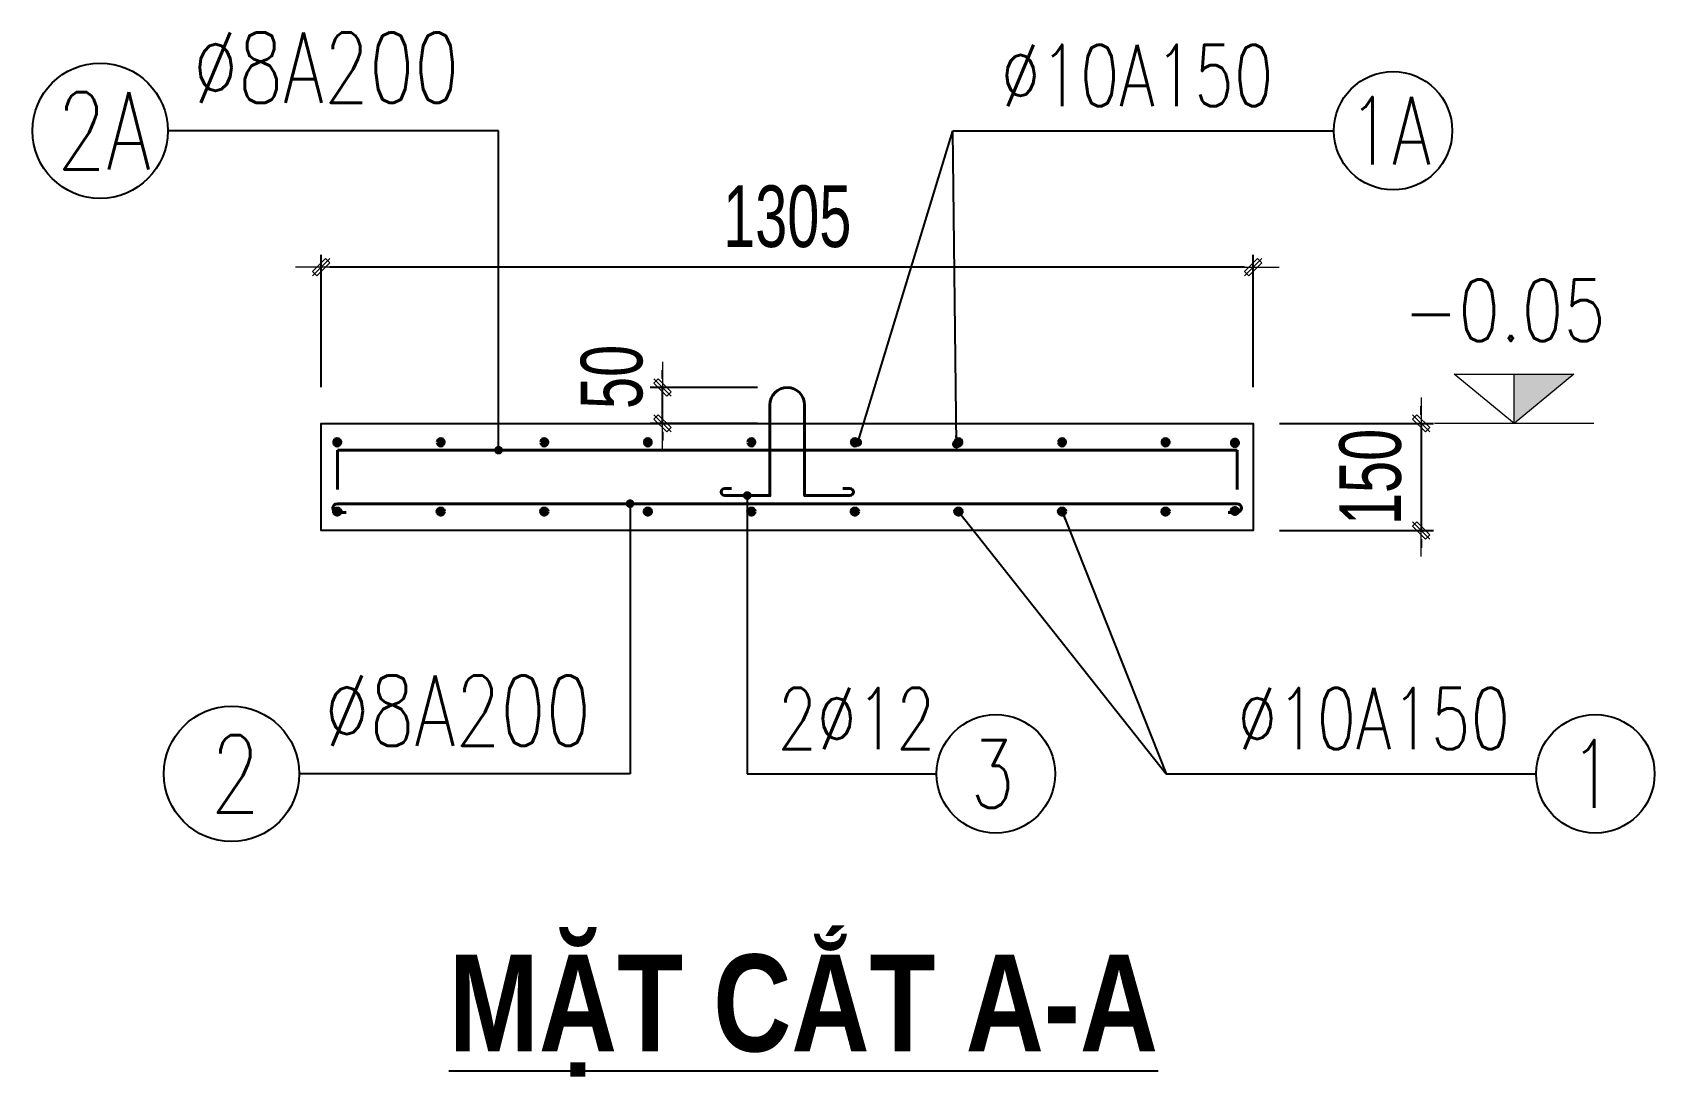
# Model space of a CAD drawing. Header units: millimetres. Extents: x -178395 to 493851, y -561170 to -280028.
# Drawn here: x 62763 to 71849, y -474435 to -468589 of the extents above; entities that cross this region are included whole.
import ezdxf
from ezdxf.enums import TextEntityAlignment as Align

# ---------------------------------------------------------------- set-up
doc = ezdxf.new("R2010")
doc.units = ezdxf.units.MM
doc.header["$MEASUREMENT"] = 0
doc.header["$PDMODE"] = 32
doc.layers.get('Defpoints').update_dxf_attribs({"color": 1})
for name, color, linetype, lineweight in [('Dim', 252, 'Continuous', 13), ('LC Dim', 8, 'Continuous', 18), ('LC Net dam2', 6, 'Continuous', 40), ('LC Net dam3', 1, 'Continuous', 60), ('LC Net thay', 63, 'Continuous', 25), ('LC Text1', 3, 'Continuous', 20), ('LC Text2', 7, 'Continuous', 25)]:
    doc.layers.add(name, color=color, linetype=linetype, lineweight=lineweight)
doc.styles.add('HOATBIF', font='hoatbif.shx', dxfattribs={"width": 0.7})
doc.styles.add('LC 1', font='VHAVANB.TTF')
doc.styles.add('LC 3', font='vnsimli.shx', dxfattribs={"width": 0.75})
doc.styles.add('LC3', font='VHARIALB.TTF', dxfattribs={"width": 0.8})
doc.styles.add('T1', font='Vnsimli.shx', dxfattribs={"width": 0.8})
doc.dimstyles.new('1-170', dxfattribs={"dimscale": 138, "dimtxt": 2.5, "dimasz": 0.35, "dimexe": 0.5, "dimexo": 0, "dimgap": 0.8, "dimtad": 1, "dimdec": 0, "dimzin": 0, "dimdsep": 46, "dimtxsty": 'HOATBIF', "dimblk1": 'DOT', "dimblk2": 'DOT', "dimsah": 1, "dimcen": -1, "dimdle": 1, "dimclrd": 256, "dimclre": 256, "dimclrt": 4, "dimadec": 3, "dimazin": 2, "dimtfac": 0.333333, "dimtdec": 0, "dimtix": 1, "dimtmove": 2, "dimatfit": 3, "dimldrblk": 'DOT', "dimfxl": 1, "dimtvp": 0.833333, "dimtolj": 1, "dimtzin": 0, "dimarcsym": 0})

# ---------------------------------------------------------------- blocks, each defined once
blk = doc.blocks.new('DOT')
at = {"layer": 'LC Dim'}
blk.add_line((-3, 0), (3, 0), dxfattribs=at)
at = {"layer": 'LC Dim', "color": 4}
blk.add_line((-1, -1), (1, 1), dxfattribs=at)
blk.add_lwpolyline([(0.5, 1), (-1, -0.5), (-0.5, -1), (1, 0.5)], close=True, dxfattribs=at)
blk = doc.blocks.new('*D452')
at = {"layer": 'Defpoints', "color": 0, "transparency": 16777216}
for p in [(69747.6, -470777.6), (69747.6, -471377.6), (70541, -471377.6)]:
    blk.add_point(p, dxfattribs=at)
at = {"layer": 'LC Dim', "lineweight": -2, "transparency": 16777216}
for p, q in [((70541, -470729.3), (70541, -470681)), ((69747.6, -470777.6), (70610, -470777.6)), ((70541, -470777.6), (70541, -471377.6)), ((69747.6, -471377.6), (70610, -471377.6)), ((70541, -471425.9), (70541, -471474.2))]:
    blk.add_line(p, q, dxfattribs=at)
at = {"layer": 'LC Dim', "lineweight": -2, "transparency": 16777216, "xscale": 48.3, "yscale": 48.3, "zscale": 48.3}
for p, rotation in [((70541, -470777.6), 270), ((70541, -471377.6), 90)]:
    blk.add_blockref('DOT', p, dxfattribs=dict(at, rotation=rotation))
at = {"layer": 'LC Dim', "color": 4, "transparency": 16777216, "insert": (70258.1, -471077.6), "char_height": 345, "attachment_point": 5, "rotation": 90, "style": 'HOATBIF'}
blk.add_mtext('\\A1;150', dxfattribs=at)
blk = doc.blocks.new('_Dot')
at = {"color": 0, "linetype": 'ByBlock', "lineweight": -2}
blk.add_line((-0.5, 0), (-1, 0), dxfattribs=at)
at = {"color": 0, "linetype": 'ByBlock', "const_width": 0.5}
blk.add_lwpolyline([(-0.25, 0, 1), (0.25, 0, 1)], format="xyb", close=True, dxfattribs=at)
blk = doc.blocks.new('theptron1')
at = {"layer": 'LC Net dam3'}
for p, q in [((-0.5, 0), (0.5, 0)), ((-0.35, 0.35), (0.35, -0.35)), ((0.35, 0.35), (-0.35, -0.35)), ((0, 0.5), (0, -0.5))]:
    blk.add_line(p, q, dxfattribs=at)
blk.add_circle((0, 0), 0.5, dxfattribs=at)
blk = doc.blocks.new('Caodo1')
at = {"layer": 'LC Text1'}
blk.add_hatch(color=4, dxfattribs=at).paths.add_polyline_path([(0, 200.2), (0, 0), (243.4, 200.2)])
at = {"layer": 'LC Text1', "color": 4}
for p, q in [((0, 0), (0, 200.2)), ((323.6, 0), (-323.6, 0))]:
    blk.add_line(p, q, dxfattribs=at)
blk.add_lwpolyline([(-243.4, 200.2), (243.4, 200.2), (0, 0), (0, 0)], close=True, dxfattribs=at)
at = {"layer": 'LC Text1', "color": 4, "style": 'T1', "width": 0.8}
blk.add_attdef('%%P0,00', text='', height=250, dxfattribs=at).set_placement((-39, 459.5), align=Align.MIDDLE_CENTER)
blk = doc.blocks.new('*D453')
at = {"layer": 'Defpoints', "color": 0, "transparency": 16777216}
for p in [(64380.8, -469903.1), (64380.8, -470574.8), (69600.8, -470574.8)]:
    blk.add_point(p, dxfattribs=at)
at = {"layer": 'LC Dim', "lineweight": -2, "transparency": 16777216}
for p, q in [((64380.8, -470574.8), (64380.8, -469834.1)), ((69552.5, -469903.1), (64429.1, -469903.1)), ((69600.8, -470574.8), (69600.8, -469834.1))]:
    blk.add_line(p, q, dxfattribs=at)
at = {"layer": 'LC Dim', "lineweight": -2, "transparency": 16777216, "xscale": 48.3, "yscale": 48.3, "zscale": 48.3, "rotation": 180}
blk.add_blockref('DOT', (64380.8, -469903.1), dxfattribs=at)
at = {"layer": 'LC Dim', "lineweight": -2, "transparency": 16777216, "xscale": 48.3, "yscale": 48.3, "zscale": 48.3}
blk.add_blockref('DOT', (69600.8, -469903.1), dxfattribs=at)
at = {"layer": 'LC Dim', "color": 4, "transparency": 16777216, "insert": (66990.8, -469620.2), "char_height": 345, "attachment_point": 5, "style": 'HOATBIF'}
blk.add_mtext('\\A1;1305', dxfattribs=at)
blk = doc.blocks.new('*U414')
at = {"layer": 'LC Dim', "xscale": 31.59771428557757, "yscale": 31.59771428557757, "zscale": 31.59771428557757, "rotation": 2.045408488889489}
blk.add_blockref('theptron1', (0, 0), dxfattribs=at)
blk = doc.blocks.new('*U415')
at = {"layer": 'Dim', "color": 0, "linetype": 'ByBlock', "lineweight": -2, "transparency": 16777216}
for p in [(0, 0), (580, 0), (1160, 0), (1740, 0), (2320, 0), (2900, 0), (3480, 0), (4060, 0), (4640, 0)]:
    blk.add_blockref('*U414', p, dxfattribs=at)
blk = doc.blocks.new('*D457')
at = {"layer": 'Defpoints', "color": 0, "transparency": 16777216}
for p in [(66292, -470577.2), (66825.1, -470577.2), (66825.1, -470777.6)]:
    blk.add_point(p, dxfattribs=at)
at = {"layer": 'LC Dim', "lineweight": -2, "transparency": 16777216}
for p, q in [((66292, -470528.9), (66292, -470480.6)), ((66825.1, -470577.2), (66223, -470577.2)), ((66292, -470777.6), (66292, -470577.2)), ((66825.1, -470777.6), (66223, -470777.6)), ((66292, -470825.9), (66292, -470874.2))]:
    blk.add_line(p, q, dxfattribs=at)
at = {"layer": 'LC Dim', "lineweight": -2, "transparency": 16777216, "xscale": 48.3, "yscale": 48.3, "zscale": 48.3}
for p, rotation in [((66292, -470577.2), 270), ((66292, -470777.6), 90)]:
    blk.add_blockref('DOT', p, dxfattribs=dict(at, rotation=rotation))
at = {"layer": 'LC Dim', "color": 4, "transparency": 16777216, "insert": (66009.1, -470517.5), "char_height": 345, "attachment_point": 5, "rotation": 90, "style": 'HOATBIF'}
blk.add_mtext('\\A1;50', dxfattribs=at)
blk = doc.blocks.new('*U416')
at = {"layer": 'LC Dim', "xscale": 31.59771428557757, "yscale": 31.59771428557757, "zscale": 31.59771428557757, "rotation": 2.045408488889489}
blk.add_blockref('theptron1', (0, 0), dxfattribs=at)
blk = doc.blocks.new('*U417')
at = {"layer": 'Dim', "color": 0, "linetype": 'ByBlock', "lineweight": -2, "transparency": 16777216}
for p in [(0, 0), (580, 0), (1160, 0), (1740, 0), (2320, 0), (2900, 0), (3480, 0), (4060, 0), (4640, 0)]:
    blk.add_blockref('*U416', p, dxfattribs=at)
blk = doc.blocks.new('TIEUDE1')
at = {"layer": 'LC Text2', "color": 7, "style": 'LC 1'}
blk.add_attdef('TIªU§Ò', text='', height=5, dxfattribs=at).set_placement((0, 0), align=Align.BOTTOM_CENTER)
blk.add_attdef('TL', text='', height=3, dxfattribs=at).set_placement((0, -2), align=Align.TOP_CENTER)

msp = doc.modelspace()

# ---------------------------------------------------------------- linework, layer by layer
at = {"layer": 'LC Net dam2'}
for p, q in [((64470.8, -470927.8), (69510.7, -470927.8)), ((64470.8, -470927.8), (64470.8, -471147.7)), ((69510.7, -470927.8), (69510.7, -471147.7)), ((64470.8, -471227.4), (69510.7, -471227.4)), ((64470.8, -471276.7), (64520.9, -471276.7)), ((69510.7, -471276.7), (69460.7, -471276.7))]:
    msp.add_line(p, q, dxfattribs=at)
msp.add_lwpolyline([(66679.2, -471142.1), (66640.3, -471142.1, 1), (66640.3, -471181.8), (66893.8, -471181.8), (66893.8, -470674.2, -1), (67087.7, -470674.2), (67087.7, -471181.8), (67341.3, -471181.8, 1), (67341.3, -471142.1), (67302.4, -471142.1)], format="xyb", dxfattribs=at)
for centre, start, end in [((64470.8, -471252.1), 90, 270), ((69510.7, -471252.1), 270, 90)]:
    msp.add_arc(centre, 24.7, start, end, dxfattribs=at)
at = {"layer": 'LC Net thay', "ltscale": 0.2}
msp.add_lwpolyline([(66844.3, -470777.6), (69600.8, -470777.6), (69600.8, -471377.6), (64380.8, -471377.6), (64380.8, -470777.6), (66844.3, -470777.6)], dxfattribs=at)
at = {"layer": 'LC Text2', "ltscale": 100}
for centre, radius in [((63141.9, -469139.1), 378.9), ((70384.2, -469139.1), 331.6), ((63878.2, -472740.4), 378.9), ((68159.3, -472740.4), 331.6), ((71517.2, -472740.4), 331.6)]:
    msp.add_circle(centre, radius, dxfattribs=at)

# ---------------------------------------------------------------- block references
at = {"layer": 'Dim', "xscale": -1, "rotation": 180}
msp.add_blockref('*U417', (64469.9, -470883.6), dxfattribs=at)
at = {"layer": 'Dim'}
msp.add_blockref('*U415', (64469.9, -471271.6), dxfattribs=at)
at = {"layer": 'LC Dim'}
for p, xscale, yscale, zscale, rotation in [((69498.3, -470887.2), -31.59771428557757, 31.59771428555214, 31.59771428553394, 177.9545915111105), ((69498.3, -471268.1), 31.59771428557757, 31.59771428557757, 31.59771428557757, 2.04540848888949)]:
    msp.add_blockref('theptron1', p, dxfattribs=dict(at, xscale=xscale, yscale=yscale, zscale=zscale, rotation=rotation))
at = {"layer": 'LC Text1'}
ref = msp.add_blockref('Caodo1', (71062.2, -470777.6), dxfattribs=dict(at, xscale=1.376999964283859, yscale=1.376999964283859, zscale=1.376999964283859))
ref.add_attrib('%%P0,00', '-0.05', dxfattribs={"layer": 'LC Text2', "color": 1, "height": 344.25, "style": 'T1', "width": 0.8}).set_placement((71008.4, -470144.9), align=Align.MIDDLE_CENTER)
at = {"layer": 'LC Text2'}
ref = msp.add_blockref('TIEUDE1', (67081.2, -474457.2), dxfattribs=dict(at, xscale=110.1599971429216, yscale=110.1599971429216, zscale=110.1599971429216))
ref.add_attrib('TIªU§Ò', '%%UmÆt c¾t a-a', dxfattribs={"color": 7, "height": 542.473, "style": 'LC3', "width": 0.8}).set_placement((67081.2, -474457.2), align=Align.BOTTOM_CENTER)

# ---------------------------------------------------------------- texts
at = {"layer": 'LC Text2', "linetype": 'ByBlock', "style": 'LC 3', "width": 0.75}
for s, height, p in [('%%C8A200', 393.43, (63662.1, -468982)), ('%%C10A150', 344.25, (68186.9, -469001.7)), ('%%C8A200', 393.43, (64398.4, -472583.4)), ('2%%C12', 344.25, (66936.2, -472603)), ('%%C10A150', 344.25, (69512.6, -472603))]:
    msp.add_text(s, height=height, dxfattribs=at).set_placement(p)
at = {"layer": 'LC Text2', "ltscale": 100, "style": 'LC 3', "width": 0.75}
for s, height, p in [('2A', 432.77, (63163.3, -469139.1)), ('1A', 378.67, (70365.5, -469139.1)), ('2', 432.8, (63899.6, -472740.4)), ('3', 378.7, (68140.6, -472740.4)), ('1', 378.7, (71498.5, -472740.4))]:
    msp.add_text(s, height=height, dxfattribs=at).set_placement(p, align=Align.MIDDLE_CENTER)

# ---------------------------------------------------------------- dimensions: what is measured, and where the dimension line sits
at = {"layer": 'LC Dim'}
dim = msp.add_linear_dim(base=(64380.8, -469903.1), p1=(69600.8, -470574.8), p2=(64380.8, -470574.8), dimstyle='1-170', override={"dimlfac": 0.25}, dxfattribs=at)
dim.commit()
dim.dimension.update_dxf_attribs({"geometry": '*D453', "text_midpoint": (66990.8, -469620.2)})
dim = msp.add_linear_dim(base=(66292, -470577.2), p1=(66825.1, -470777.6), p2=(66825.1, -470577.2), angle=90, dimstyle='1-170', override={"dimlfac": 0.25}, dxfattribs=at)
dim.commit()
dim.dimension.update_dxf_attribs({"geometry": '*D457', "text_midpoint": (66009.1, -470517.5), "dimtype": 160})
dim = msp.add_linear_dim(base=(70541, -471377.6), p1=(69747.6, -470777.6), p2=(69747.6, -471377.6), angle=90, dimstyle='1-170', override={"dimlfac": 0.25}, dxfattribs=at)
dim.commit()
dim.dimension.update_dxf_attribs({"geometry": '*D452', "text_midpoint": (70258.1, -471077.6)})

# ---------------------------------------------------------------- leaders
for points in [[(65373.8, -470927.8), (65373.8, -469139.1), (63520.8, -469139.1)], [(67385.7, -470884.2), (67918.3, -469139.1)], [(67938.3, -470894.4), (67918.3, -469139.1), (70052.7, -469139.1)], [(66110.2, -471227.4), (66110.2, -472740.4), (64257.1, -472740.4)], [(66767, -471181.8), (66767, -472740.4), (67827.8, -472740.4)], [(67949.9, -471271.6), (69112.3, -472740.4), (71185.7, -472740.4)], [(68529.9, -471271.6), (69112.3, -472740.4)]]:
    msp.add_leader(points, dimstyle='1-170', override={"dimlfac": 0.25}, dxfattribs=at)

doc.saveas('drawing.dxf')
